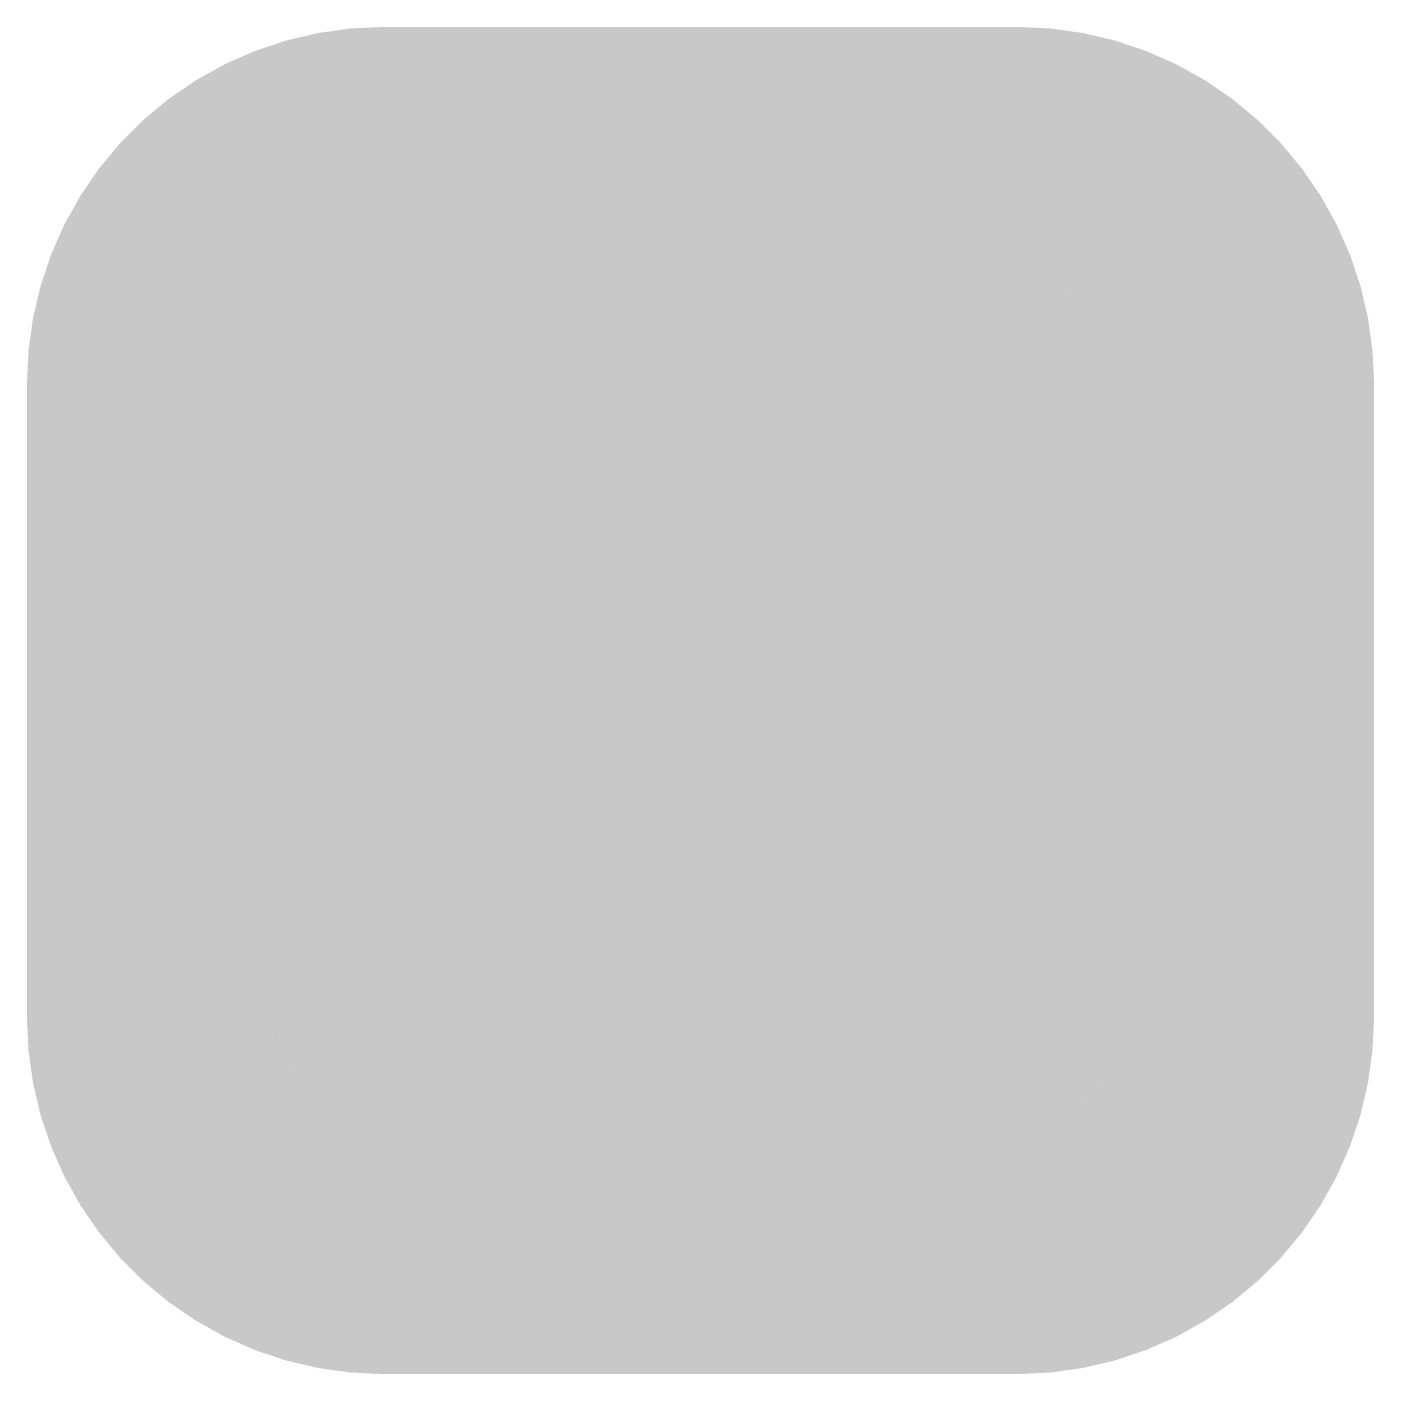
# Model space of a CAD drawing. Header units: millimetres. Extents: x -0.064 to 0.064, y -0.064 to 0.064.
import ezdxf

# ---------------------------------------------------------------- set-up
doc = ezdxf.new("R2010")
doc.units = ezdxf.units.MM
doc.layers.add('@@BF_볼라드', color=7, linetype='Continuous')

msp = doc.modelspace()

# ---------------------------------------------------------------- hatches: boundary and pattern name
at = {"layer": '@@BF_볼라드'}
h = msp.add_hatch(color=251, dxfattribs=at)
h.dxf.hatch_style = 1
edge = h.paths.add_edge_path()
edge.add_arc((0.03, -0.03), 0.01, 270, 360)
edge.add_line((0.04, -0.03), (0.04, 0.03))
edge.add_arc((0.03, 0.03), 0.01, 0, 90)
edge.add_line((0.03, 0.04), (-0.03, 0.04))
edge.add_arc((-0.03, 0.03), 0.01, 90, 180)
edge.add_line((-0.04, 0.03), (-0.04, -0.03))
edge.add_arc((-0.03, -0.03), 0.01, 180, 270)
edge.add_line((-0.03, -0.04), (0.03, -0.04))

# ---------------------------------------------------------------- linework, layer by layer
at = {"layer": '@@BF_볼라드', "color": 255, "const_width": 0.0075}
msp.add_lwpolyline([(0.03, -0.06, 0.414214), (0.06, -0.03), (0.06, 0.03, 0.414214), (0.03, 0.06), (-0.03, 0.06, 0.414214), (-0.06, 0.03), (-0.06, -0.03, 0.414214), (-0.03, -0.06)], format="xyb", close=True, dxfattribs=at)
at = {"layer": '@@BF_볼라드', "color": 251, "const_width": 0.02}
msp.add_lwpolyline([(0.03, -0.05, 0.414214), (0.05, -0.03), (0.05, 0.03, 0.414214), (0.03, 0.05), (-0.03, 0.05, 0.414214), (-0.05, 0.03), (-0.05, -0.03, 0.414214), (-0.03, -0.05)], format="xyb", close=True, dxfattribs=at)
at = {"layer": '@@BF_볼라드', "color": 255, "const_width": 0.003, "flags": 128}
msp.add_lwpolyline([(-0.04, 0, 1), (0.04, 0, 1)], format="xyb", close=True, dxfattribs=at)

doc.saveas('drawing.dxf')
